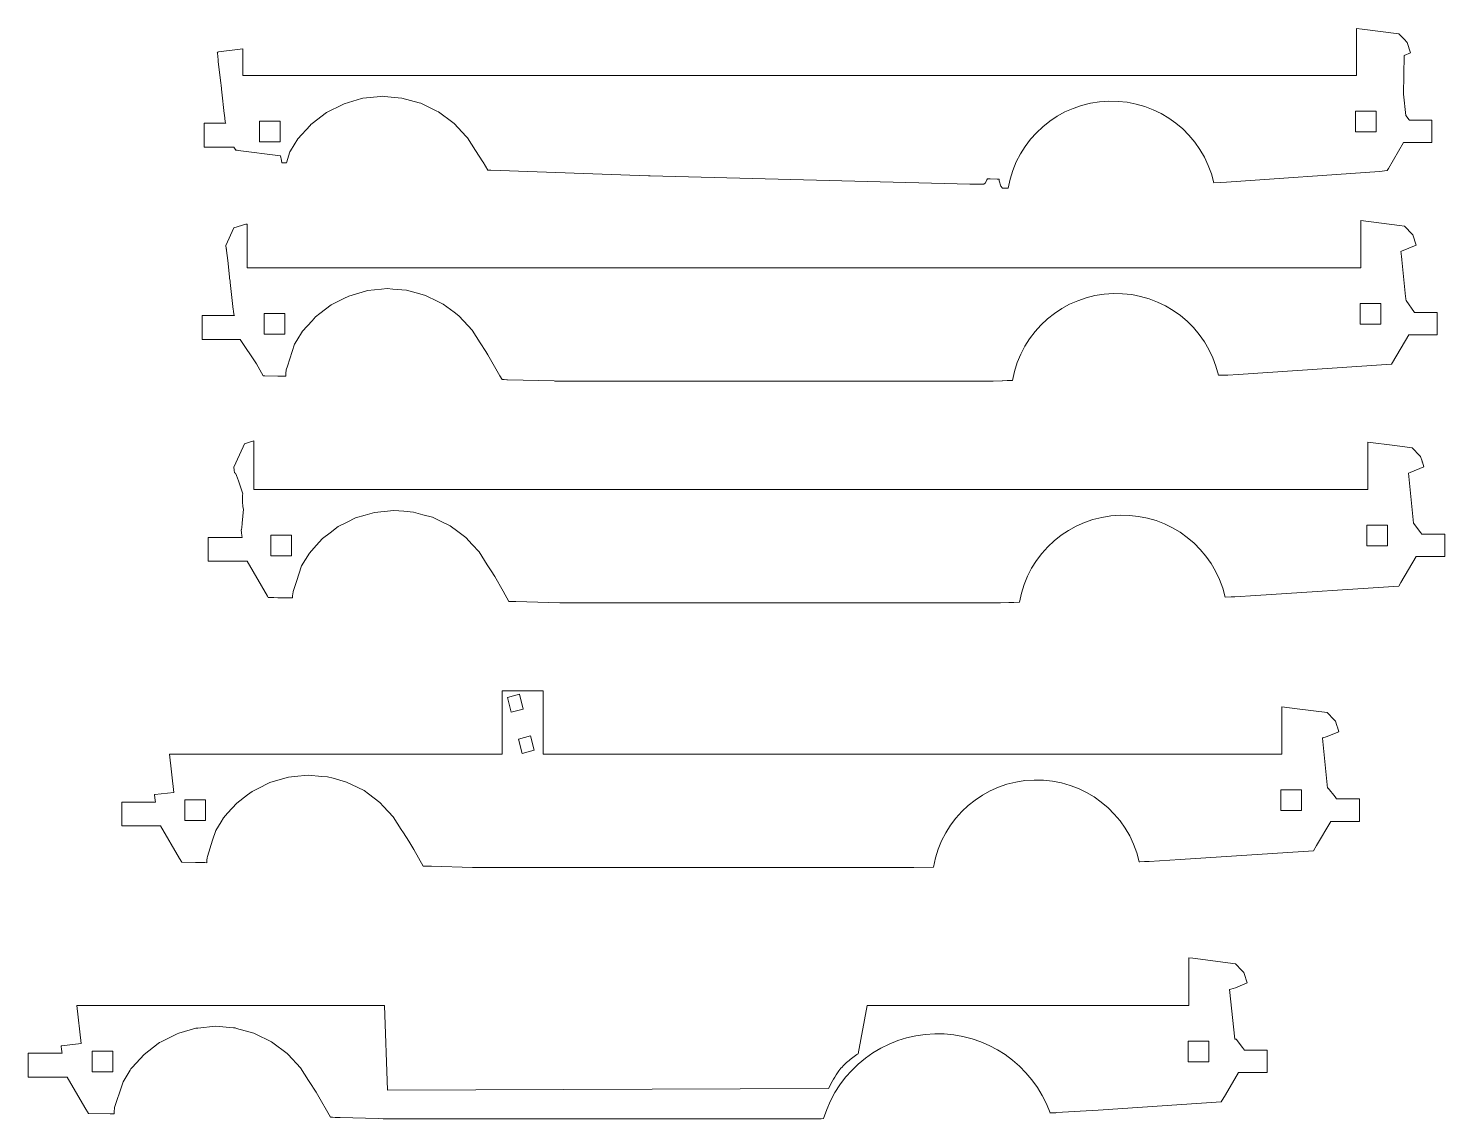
# Model space of a CAD drawing. Header units: millimetres. Extents: x -3396 to 75, y -180 to 2055.
# Drawn here: x -1298.6 to -955.2, y 1790.5 to 2054.8 of the extents above; entities that cross this region are included whole.
import ezdxf

# ---------------------------------------------------------------- set-up
doc = ezdxf.new("R2010")
doc.units = ezdxf.units.MM

msp = doc.modelspace()

# ---------------------------------------------------------------- linework, layer by layer
at = {"color": 7, "linetype": 'Continuous', "lineweight": 15}
for p, q in [((-976.62, 2043.4), (-976.62, 2054.81)), ((-976.62, 2054.81), (-975.2, 2054.63)), ((-966.32, 2053.49), (-975.2, 2054.63)), ((-965.06, 2052.2), (-966.32, 2053.49)), ((-964.28, 2051.4), (-965.06, 2052.2)), ((-964.28, 2051.4), (-964.13, 2050.91)), ((-963.65, 2049.36), (-964.13, 2050.91)), ((-1252.66, 2049.05), (-1252.77, 2048.81)), ((-1252.76, 2048.77), (-1252.77, 2048.81)), ((-1252.76, 2048.77), (-1252.67, 2047.96)), ((-1252.67, 2047.96), (-1252.58, 2047.21)), ((-1252.66, 2049.05), (-1252.5, 2049.1)), ((-1252.58, 2047.21), (-1252.58, 2047.17)), ((-1252.58, 2047.17), (-1252.54, 2046.81)), ((-1252.54, 2046.81), (-1251.93, 2041.51)), ((-1252.5, 2049.1), (-1246.62, 2049.83)), ((-1246.62, 2049.83), (-1246.62, 2043.4)), ((-965.16, 2038.87), (-965.04, 2048.22)), ((-965.04, 2048.22), (-963.49, 2048.87)), ((-963.49, 2048.87), (-963.65, 2049.36)), ((-1246.62, 2043.4), (-976.62, 2043.4)), ((-1251.93, 2041.51), (-1251.87, 2041.01)), ((-1251.87, 2041.01), (-1251.86, 2040.97)), ((-1251.86, 2040.97), (-1251.77, 2040.19)), ((-1251.77, 2040.19), (-1251.77, 2040.14)), ((-1251.76, 2040.09), (-1251.77, 2040.14)), ((-1251.76, 2040.09), (-1251.67, 2039.3)), ((-1251.67, 2039.3), (-1251.08, 2034.18)), ((-1226.28, 2034.4), (-1222.37, 2036.38)), ((-1222.37, 2036.38), (-1222.04, 2036.54)), ((-1222.04, 2036.54), (-1217.84, 2037.76)), ((-1217.84, 2037.76), (-1217.48, 2037.86)), ((-1217.48, 2037.86), (-1213.14, 2038.29)), ((-1213.14, 2038.29), (-1212.75, 2038.33)), ((-1212.75, 2038.33), (-1212.35, 2038.3)), ((-1212.35, 2038.3), (-1208.01, 2037.92)), ((-1208.01, 2037.92), (-1203.84, 2036.77)), ((-1203.84, 2036.77), (-1203.43, 2036.65)), ((-1203.43, 2036.65), (-1199.55, 2034.76)), ((-964.62, 2033.71), (-965.16, 2038.87)), ((-1251.08, 2034.18), (-1251.04, 2033.79)), ((-1251.04, 2033.79), (-1250.95, 2033.04)), ((-1250.95, 2033.04), (-1250.94, 2032.98)), ((-1250.94, 2032.98), (-1250.85, 2032.19)), ((-1229.79, 2031.72), (-1226.28, 2034.4)), ((-1199.55, 2034.76), (-1199.16, 2034.57)), ((-1199.16, 2034.57), (-1195.71, 2032.01)), ((-971.81, 2034.74), (-976.81, 2034.74)), ((-976.81, 2034.74), (-976.81, 2029.74)), ((-971.81, 2029.74), (-971.81, 2034.74)), ((-963.78, 2032.63), (-964.62, 2033.71)), ((-1255.99, 2031.8), (-1255.99, 2026.03)), ((-1255.99, 2031.8), (-1250.73, 2031.8)), ((-1250.85, 2032.19), (-1250.85, 2032.14)), ((-1250.84, 2032.13), (-1250.85, 2032.14)), ((-1250.84, 2032.13), (-1250.73, 2031.8)), ((-1237.52, 2032.31), (-1242.52, 2032.31)), ((-1242.52, 2032.31), (-1242.52, 2027.31)), ((-1237.52, 2027.31), (-1237.52, 2032.31)), ((-1233.24, 2028), (-1230.28, 2031.27)), ((-1230.28, 2031.27), (-1230.06, 2031.52)), ((-1230.06, 2031.52), (-1229.79, 2031.72)), ((-1195.71, 2032.01), (-1195.34, 2031.74)), ((-1195.34, 2031.74), (-1192.43, 2028.6)), ((-976.81, 2029.74), (-971.81, 2029.74)), ((-963.74, 2032.57), (-963.78, 2032.63)), ((-963.26, 2032.57), (-963.74, 2032.57)), ((-963.26, 2032.57), (-958.36, 2032.57)), ((-958.36, 2027.12), (-958.36, 2032.57)), ((-1255.99, 2026.03), (-1248.77, 2026.03)), ((-1248.28, 2025.29), (-1248.77, 2026.03)), ((-1242.52, 2027.31), (-1237.52, 2027.31)), ((-1235.03, 2025.09), (-1233.24, 2028)), ((-1192.43, 2028.6), (-1192.12, 2028.26)), ((-1192.12, 2028.26), (-1190.17, 2025.16)), ((-968.84, 2020.86), (-965.16, 2027.12)), ((-958.36, 2027.12), (-965.16, 2027.12)), ((-1248.28, 2025.29), (-1247.97, 2025.27)), ((-1247.97, 2025.27), (-1247.69, 2025.22)), ((-1247.69, 2025.22), (-1237.43, 2023.92)), ((-1237.21, 2022.8), (-1237.43, 2023.92)), ((-1237.21, 2022.8), (-1237.12, 2022.21)), ((-1235.16, 2024.89), (-1236.03, 2022.18)), ((-1235.16, 2024.89), (-1235.03, 2025.09)), ((-1190.17, 2025.16), (-1188.37, 2022.45)), ((-1236.65, 2022.2), (-1237.12, 2022.21)), ((-1236.03, 2022.18), (-1236.65, 2022.2)), ((-1188.37, 2022.45), (-1188.29, 2022.33)), ((-1188.29, 2022.33), (-1187.21, 2020.41)), ((-1186.43, 2020.39), (-1187.21, 2020.41)), ((-1148.24, 2019.05), (-1186.43, 2020.39)), ((-971, 2020.1), (-1008.08, 2017.5)), ((-971, 2020.1), (-969.14, 2020.32)), ((-969.14, 2020.32), (-968.84, 2020.86)), ((-1147.8, 2019.04), (-1148.24, 2019.05)), ((-1070.36, 2017.06), (-1147.8, 2019.04)), ((-1070.36, 2017.06), (-1069.6, 2017.04)), ((-1067.02, 2016.99), (-1069.6, 2017.04)), ((-1066.92, 2016.99), (-1067.02, 2016.99)), ((-1066.92, 2016.99), (-1066.5, 2017.39)), ((-1066.5, 2017.39), (-1066.23, 2018.12)), ((-1066.23, 2018.12), (-1066.08, 2018.33)), ((-1066.08, 2018.33), (-1065.41, 2018.34)), ((-1065.41, 2018.34), (-1063.69, 2018.24)), ((-1063.24, 2018.22), (-1063.69, 2018.24)), ((-1063.19, 2017.87), (-1063.24, 2018.22)), ((-1063.19, 2017.87), (-1062.8, 2016.52)), ((-1062.38, 2016.02), (-1062.8, 2016.52)), ((-1061.16, 2016.06), (-1062.38, 2016.02)), ((-1061.16, 2016.06), (-1061.06, 2016.06)), ((-1008.08, 2017.5), (-1011.17, 2017.33)), ((-1248.73, 2006.42), (-1250.69, 2002.18)), ((-1245.85, 2007.32), (-1248.73, 2006.42)), ((-1245.53, 2007.36), (-1245.85, 2007.32)), ((-1245.53, 2007.36), (-1245.53, 1996.77)), ((-975.53, 1996.77), (-975.53, 2008.21)), ((-966.18, 2007.01), (-975.53, 2008.21)), ((-964.97, 2006.86), (-966.18, 2007.01)), ((-962.99, 2004.82), (-964.97, 2006.86)), ((-1250.69, 2002.18), (-1250.6, 2001.41)), ((-965.66, 2000.77), (-962.15, 2002.23)), ((-962.94, 2004.76), (-962.99, 2004.82)), ((-962.56, 2003.53), (-962.94, 2004.76)), ((-962.55, 2003.5), (-962.56, 2003.53)), ((-962.54, 2003.46), (-962.55, 2003.5)), ((-962.15, 2002.23), (-962.54, 2003.46)), ((-1250.6, 2001.41), (-1250.59, 2001.33)), ((-1250.59, 2001.33), (-1250.58, 2001.25)), ((-1250.58, 2001.25), (-1250.55, 2000.98)), ((-1250.55, 2000.98), (-1250.26, 1998.5)), ((-1250.26, 1998.5), (-1249.81, 1994.6)), ((-965.82, 2000.72), (-965.66, 2000.77)), ((-965.77, 2000.23), (-965.82, 2000.72)), ((-965.75, 2000.05), (-965.77, 2000.23)), ((-965.7, 1999.61), (-965.75, 2000.05)), ((-965.6, 1998.66), (-965.7, 1999.61)), ((-964.69, 1989.82), (-965.6, 1998.66)), ((-1245.53, 1996.77), (-975.53, 1996.77)), ((-1249.81, 1994.6), (-1249.78, 1994.34)), ((-1249.78, 1994.34), (-1249.78, 1994.26)), ((-1249.78, 1994.26), (-1249.69, 1993.51)), ((-1249.69, 1993.51), (-1249.65, 1993.17)), ((-1249.65, 1993.17), (-1249.15, 1988.86)), ((-1212.99, 1991.56), (-1211.62, 1991.7)), ((-1211.62, 1991.7), (-1210.23, 1991.58)), ((-1249.15, 1988.86), (-1248.9, 1986.68)), ((-1225.16, 1987.77), (-1222.11, 1989.3)), ((-1222.11, 1989.3), (-1220.91, 1989.91)), ((-1220.91, 1989.91), (-1217.66, 1990.85)), ((-1217.66, 1990.85), (-1216.35, 1991.23)), ((-1216.35, 1991.23), (-1212.99, 1991.56)), ((-1210.23, 1991.58), (-1206.88, 1991.29)), ((-1206.88, 1991.29), (-1203.66, 1990.4)), ((-1203.66, 1990.4), (-1202.3, 1990.02)), ((-1202.3, 1990.02), (-1199.31, 1988.56)), ((-1199.31, 1988.56), (-1198.03, 1987.94)), ((-964.63, 1989.32), (-964.69, 1989.82)), ((-964.61, 1989.11), (-964.63, 1989.32)), ((-964.58, 1988.82), (-964.61, 1989.11)), ((-962.51, 1985.93), (-964.58, 1988.82)), ((-1256.48, 1985.17), (-1256.48, 1979.4)), ((-1248.63, 1985.17), (-1256.48, 1985.17)), ((-1248.9, 1986.68), (-1248.86, 1986.35)), ((-1248.86, 1986.35), (-1248.85, 1986.27)), ((-1248.85, 1986.27), (-1248.77, 1985.51)), ((-1248.77, 1985.51), (-1248.65, 1985.23)), ((-1248.65, 1985.23), (-1248.63, 1985.17)), ((-1236.42, 1985.68), (-1241.42, 1985.68)), ((-1241.42, 1985.68), (-1241.42, 1980.68)), ((-1236.42, 1980.68), (-1236.42, 1985.68)), ((-1229.81, 1983.91), (-1228.93, 1984.89)), ((-1228.93, 1984.89), (-1227.88, 1985.69)), ((-1227.88, 1985.69), (-1225.16, 1987.77)), ((-1198.03, 1987.94), (-1195.37, 1985.96)), ((-1195.37, 1985.96), (-1194.22, 1985.1)), ((-1194.22, 1985.1), (-1191.97, 1982.68)), ((-970.71, 1988.1), (-975.71, 1988.1)), ((-975.71, 1988.1), (-975.71, 1983.1)), ((-970.71, 1983.1), (-970.71, 1988.1)), ((-962.2, 1985.93), (-962.51, 1985.93)), ((-957.06, 1985.93), (-962.2, 1985.93)), ((-957.06, 1980.49), (-957.06, 1985.93)), ((-1233.5, 1979.11), (-1232.11, 1981.37)), ((-1232.11, 1981.37), (-1229.81, 1983.91)), ((-1191.97, 1982.68), (-1190.99, 1981.62)), ((-1190.99, 1981.62), (-1189.04, 1978.53)), ((-975.71, 1983.1), (-970.71, 1983.1)), ((-1256.48, 1979.4), (-1247.25, 1979.4)), ((-1247.25, 1979.4), (-1243.31, 1973.43)), ((-1241.42, 1980.68), (-1236.42, 1980.68)), ((-1235.77, 1972.89), (-1234.03, 1978.25)), ((-1234.03, 1978.25), (-1233.5, 1979.11)), ((-1189.04, 1978.53), (-1187.66, 1976.44)), ((-967.88, 1973.77), (-963.92, 1980.49)), ((-963.92, 1980.49), (-957.06, 1980.49)), ((-1187.66, 1976.44), (-1187.16, 1975.69)), ((-1187.16, 1975.69), (-1184.24, 1970.53)), ((-1243.31, 1973.43), (-1241.65, 1970.56)), ((-1236.2, 1971.05), (-1236.19, 1971.16)), ((-1236.2, 1970.54), (-1236.2, 1971.05)), ((-1236.19, 1971.16), (-1236.05, 1972.01)), ((-1236.05, 1972.01), (-1235.77, 1972.89)), ((-1005.24, 1970.92), (-968.12, 1973.36)), ((-968.12, 1973.36), (-967.88, 1973.77)), ((-1241.65, 1970.56), (-1241.24, 1970.56)), ((-1241.24, 1970.56), (-1238.07, 1970.51)), ((-1238.07, 1970.51), (-1237.26, 1970.49)), ((-1237.26, 1970.49), (-1236.2, 1970.48)), ((-1236.2, 1970.48), (-1236.2, 1970.54)), ((-1184.24, 1970.53), (-1183.74, 1969.64)), ((-1183.74, 1969.64), (-1183.31, 1969.64)), ((-1183.31, 1969.64), (-1183.24, 1969.64)), ((-1183.24, 1969.64), (-1182.55, 1969.62)), ((-1182.55, 1969.62), (-1182.54, 1969.62)), ((-1182.54, 1969.62), (-1182.4, 1969.62)), ((-1182.4, 1969.62), (-1171.1, 1969.31)), ((-1171.1, 1969.31), (-1170.95, 1969.3)), ((-1170.95, 1969.3), (-1064.74, 1969.3)), ((-1064.74, 1969.3), (-1064.68, 1969.3)), ((-1064.68, 1969.3), (-1062.47, 1969.36)), ((-1062.47, 1969.36), (-1062.41, 1969.36)), ((-1062.41, 1969.36), (-1062.38, 1969.36)), ((-1062.38, 1969.36), (-1061.28, 1969.39)), ((-1061.28, 1969.39), (-1059.97, 1969.42)), ((-1010.07, 1970.7), (-1008.66, 1970.73)), ((-1008.66, 1970.73), (-1007.77, 1970.76)), ((-1007.77, 1970.76), (-1007.75, 1970.76)), ((-1007.75, 1970.76), (-1005.24, 1970.92)), ((-1246.16, 1954.1), (-1246.49, 1953.38)), ((-1245.73, 1954.24), (-1246.16, 1954.1)), ((-1245.24, 1954.39), (-1245.73, 1954.24)), ((-1243.88, 1954.8), (-1245.24, 1954.39)), ((-1243.88, 1954.8), (-1243.88, 1943)), ((-973.88, 1943), (-973.88, 1954.48)), ((-967.33, 1953.64), (-973.88, 1954.48)), ((-1246.49, 1953.38), (-1248.76, 1948.42)), ((-963.09, 1953.09), (-967.33, 1953.64)), ((-961.23, 1951.18), (-963.09, 1953.09)), ((-961.05, 1951), (-961.23, 1951.18)), ((-960.69, 1949.84), (-961.05, 1951)), ((-1248.76, 1948.42), (-1248.68, 1947.66)), ((-1248.68, 1947.66), (-1248.67, 1947.6)), ((-1248.67, 1947.6), (-1248.62, 1947.13)), ((-1248.62, 1947.13), (-1248.6, 1947.02)), ((-1248.6, 1947.02), (-1248.44, 1946.96)), ((-1248.44, 1946.96), (-1248.39, 1946.92)), ((-964.02, 1946.95), (-963.54, 1947.1)), ((-963.54, 1947.1), (-960.26, 1948.47)), ((-960.66, 1949.73), (-960.69, 1949.84)), ((-960.62, 1949.62), (-960.66, 1949.73)), ((-960.26, 1948.47), (-960.62, 1949.62)), ((-1248.39, 1946.92), (-1248.3, 1946.77)), ((-1248.3, 1946.77), (-1248.1, 1946.36)), ((-1248.1, 1946.36), (-1247.6, 1945.07)), ((-1247.6, 1945.07), (-1246.59, 1941.96)), ((-962.76, 1934.82), (-964.02, 1946.95)), ((-1246.66, 1941.11), (-1246.69, 1940.01)), ((-1246.64, 1941.61), (-1246.66, 1941.11)), ((-1246.59, 1941.96), (-1246.64, 1941.61)), ((-1243.88, 1943), (-973.88, 1943)), ((-1246.45, 1938.26), (-1246.73, 1934.87)), ((-1246.69, 1940.01), (-1246.56, 1938.91)), ((-1246.56, 1938.91), (-1246.51, 1938.5)), ((-1246.51, 1938.5), (-1246.45, 1938.26)), ((-1219.24, 1936.14), (-1216.92, 1936.81)), ((-1216.92, 1936.81), (-1214.67, 1937.46)), ((-1214.67, 1937.46), (-1212.29, 1937.7)), ((-1212.29, 1937.7), (-1209.94, 1937.93)), ((-1209.94, 1937.93), (-1207.57, 1937.73)), ((-1207.57, 1937.73), (-1205.2, 1937.52)), ((-1205.2, 1937.52), (-1202.93, 1936.89)), ((-1202.93, 1936.89), (-1200.62, 1936.26)), ((-1246.93, 1933.23), (-1246.95, 1933.19)), ((-1246.91, 1933.35), (-1246.93, 1933.23)), ((-1246.86, 1933.71), (-1246.91, 1933.35)), ((-1246.73, 1934.87), (-1246.86, 1933.71)), ((-1225.41, 1932.53), (-1223.48, 1934)), ((-1223.48, 1934), (-1221.32, 1935.09)), ((-1221.32, 1935.09), (-1219.24, 1936.14)), ((-1200.62, 1936.26), (-1198.51, 1935.23)), ((-1198.51, 1935.23), (-1196.35, 1934.17)), ((-1196.35, 1934.17), (-1194.48, 1932.78)), ((-969.07, 1934.34), (-974.07, 1934.34)), ((-974.07, 1934.34), (-974.07, 1929.34)), ((-969.07, 1929.34), (-969.07, 1934.34)), ((-960.98, 1932.53), (-962.76, 1934.82)), ((-1254.97, 1931.4), (-1254.97, 1925.63)), ((-1246.78, 1931.4), (-1254.97, 1931.4)), ((-1246.95, 1933.19), (-1247.01, 1933.14)), ((-1247.01, 1933.14), (-1247.01, 1933.12)), ((-1247.01, 1933.12), (-1246.94, 1932.57)), ((-1246.94, 1932.57), (-1246.94, 1932.55)), ((-1246.94, 1932.55), (-1246.85, 1931.75)), ((-1246.85, 1931.75), (-1246.78, 1931.42)), ((-1246.78, 1931.42), (-1246.78, 1931.4)), ((-1234.78, 1931.92), (-1239.78, 1931.92)), ((-1239.78, 1931.92), (-1239.78, 1926.92)), ((-1234.78, 1926.92), (-1234.78, 1931.92)), ((-1228.8, 1929.42), (-1227.25, 1931.12)), ((-1227.25, 1931.12), (-1225.41, 1932.53)), ((-1194.48, 1932.78), (-1192.54, 1931.34)), ((-1192.54, 1931.34), (-1190.97, 1929.64)), ((-960.72, 1932.17), (-960.98, 1932.53)), ((-960.58, 1932.17), (-960.72, 1932.17)), ((-955.21, 1932.17), (-960.58, 1932.17)), ((-955.21, 1926.72), (-955.21, 1932.17)), ((-1239.78, 1926.92), (-1234.78, 1926.92)), ((-1231.43, 1925.99), (-1230.44, 1927.6)), ((-1230.44, 1927.6), (-1228.8, 1929.42)), ((-1190.97, 1929.64), (-1189.31, 1927.86)), ((-1189.31, 1927.86), (-1187.36, 1924.77)), ((-974.07, 1929.34), (-969.07, 1929.34)), ((-965.83, 1920.45), (-962.14, 1926.72)), ((-962.14, 1926.72), (-955.21, 1926.72)), ((-1254.97, 1925.63), (-1245.54, 1925.63)), ((-1245.54, 1925.63), (-1240.62, 1917.17)), ((-1233.59, 1920.66), (-1232.35, 1924.49)), ((-1232.35, 1924.49), (-1231.43, 1925.99)), ((-1187.36, 1924.77), (-1186.4, 1923.3)), ((-1186.4, 1923.3), (-1185.49, 1921.93)), ((-1234.38, 1918.24), (-1233.59, 1920.66)), ((-1185.49, 1921.93), (-1183.44, 1918.32)), ((-1001.03, 1917.31), (-966.33, 1919.59)), ((-966.33, 1919.59), (-965.83, 1920.45)), ((-1240.62, 1917.17), (-1240.41, 1916.8)), ((-1240.41, 1916.8), (-1239.09, 1916.78)), ((-1239.09, 1916.78), (-1238.12, 1916.77)), ((-1238.12, 1916.77), (-1235.86, 1916.73)), ((-1235.86, 1916.73), (-1235.28, 1916.72)), ((-1235.28, 1916.72), (-1234.53, 1916.71)), ((-1234.53, 1917.29), (-1234.47, 1917.64)), ((-1234.53, 1916.92), (-1234.53, 1917.29)), ((-1234.53, 1916.71), (-1234.53, 1916.92)), ((-1234.47, 1917.64), (-1234.38, 1918.24)), ((-1183.44, 1918.32), (-1182.06, 1915.88)), ((-1008.43, 1916.93), (-1006.95, 1916.97)), ((-1006.95, 1916.97), (-1006.13, 1916.99)), ((-1006.13, 1916.99), (-1006.07, 1916.99)), ((-1006.07, 1916.99), (-1001.03, 1917.31)), ((-1182.06, 1915.88), (-1181.76, 1915.87)), ((-1181.76, 1915.87), (-1181.56, 1915.87)), ((-1181.56, 1915.87), (-1180.89, 1915.86)), ((-1180.89, 1915.86), (-1180.86, 1915.86)), ((-1180.86, 1915.86), (-1180.37, 1915.85)), ((-1180.37, 1915.85), (-1169.77, 1915.55)), ((-1169.77, 1915.55), (-1169.27, 1915.54)), ((-1169.27, 1915.54), (-1063.06, 1915.54)), ((-1063.06, 1915.54), (-1062.93, 1915.54)), ((-1062.93, 1915.54), (-1060.86, 1915.59)), ((-1060.86, 1915.59), (-1060.73, 1915.6)), ((-1060.73, 1915.6), (-1060.67, 1915.6)), ((-1060.67, 1915.6), (-1059.64, 1915.62)), ((-1059.64, 1915.62), (-1058.32, 1915.66)), ((-1183.73, 1894.18), (-1173.76, 1894.18)), ((-1183.73, 1878.81), (-1183.73, 1894.18)), ((-1182.45, 1892.57), (-1179.55, 1893.34)), ((-1181.5, 1889), (-1182.45, 1892.57)), ((-1179.55, 1893.34), (-1178.6, 1889.77)), ((-1173.76, 1894.18), (-1173.76, 1878.81)), ((-1178.6, 1889.77), (-1181.5, 1889)), ((-994.73, 1878.81), (-994.73, 1890.32)), ((-990.98, 1889.84), (-994.73, 1890.32)), ((-983.69, 1888.9), (-990.98, 1889.84)), ((-981.97, 1887.13), (-983.69, 1888.9)), ((-981.66, 1886.81), (-981.97, 1887.13)), ((-981.32, 1885.74), (-981.66, 1886.81)), ((-981.26, 1885.54), (-981.32, 1885.74)), ((-981.2, 1885.35), (-981.26, 1885.54)), ((-980.87, 1884.28), (-981.2, 1885.35)), ((-1179.77, 1882.47), (-1176.87, 1883.24)), ((-1178.85, 1879.03), (-1179.77, 1882.47)), ((-1176.87, 1883.24), (-1175.95, 1879.8)), ((-984.86, 1882.73), (-984.71, 1882.75)), ((-984.86, 1882.73), (-983.6, 1870.6)), ((-984.71, 1882.75), (-983.92, 1883.01)), ((-983.92, 1883.01), (-980.87, 1884.28)), ((-1263.31, 1869.57), (-1264.37, 1878.81)), ((-1264.37, 1878.81), (-1183.73, 1878.81)), ((-1175.95, 1879.8), (-1178.85, 1879.03)), ((-1173.76, 1878.81), (-994.73, 1878.81)), ((-1243.01, 1870.46), (-1240.05, 1871.95)), ((-1240.05, 1871.95), (-1238.68, 1872.35)), ((-1238.68, 1872.35), (-1235.49, 1873.28)), ((-1235.49, 1873.28), (-1234.09, 1873.41)), ((-1234.09, 1873.41), (-1230.76, 1873.74)), ((-1230.76, 1873.74), (-1227.4, 1873.45)), ((-1227.4, 1873.45), (-1226.02, 1873.34)), ((-1226.02, 1873.34), (-1224.69, 1872.97)), ((-1224.69, 1872.97), (-1221.44, 1872.07)), ((-1221.44, 1872.07), (-1220.21, 1871.47)), ((-1220.21, 1871.47), (-1217.17, 1869.98)), ((-1267.89, 1869.04), (-1267.99, 1868.95)), ((-1267.99, 1868.95), (-1267.98, 1868.8)), ((-1267.98, 1868.8), (-1267.93, 1868.38)), ((-1267.93, 1868.38), (-1267.92, 1868.31)), ((-1267.92, 1868.31), (-1267.83, 1867.56)), ((-1267.89, 1869.04), (-1263.31, 1869.57)), ((-1248.07, 1866.93), (-1245.44, 1868.94)), ((-1245.44, 1868.94), (-1244.29, 1869.81)), ((-1244.29, 1869.81), (-1243.01, 1870.46)), ((-1217.17, 1869.98), (-1216.09, 1869.18)), ((-1216.09, 1869.18), (-1213.35, 1867.15)), ((-989.92, 1870.15), (-994.92, 1870.15)), ((-994.92, 1870.15), (-994.92, 1865.15)), ((-989.92, 1865.15), (-989.92, 1870.15)), ((-983.6, 1870.6), (-983.45, 1870.62)), ((-981.8, 1868.49), (-983.45, 1870.62)), ((-981.43, 1867.98), (-981.8, 1868.49)), ((-1267.76, 1867.21), (-1275.96, 1867.21)), ((-1275.96, 1867.21), (-1275.96, 1861.44)), ((-1267.83, 1867.56), (-1267.77, 1867.25)), ((-1267.77, 1867.25), (-1267.76, 1867.21)), ((-1255.63, 1867.73), (-1260.63, 1867.73)), ((-1260.63, 1867.73), (-1260.63, 1862.73)), ((-1255.63, 1862.73), (-1255.63, 1867.73)), ((-1250.27, 1864.5), (-1248.07, 1866.93)), ((-1213.35, 1867.15), (-1212.45, 1866.17)), ((-1212.45, 1866.17), (-1210.13, 1863.67)), ((-994.92, 1865.15), (-989.92, 1865.15)), ((-975.86, 1867.98), (-981.43, 1867.98)), ((-975.86, 1862.53), (-975.86, 1867.98)), ((-1275.96, 1861.44), (-1266.52, 1861.44)), ((-1266.52, 1861.44), (-1261.93, 1853.53)), ((-1260.63, 1862.73), (-1255.63, 1862.73)), ((-1253.17, 1860.3), (-1251.85, 1862.45)), ((-1251.85, 1862.45), (-1251.25, 1863.41)), ((-1251.25, 1863.41), (-1250.27, 1864.5)), ((-1210.13, 1863.67), (-1208.18, 1860.58)), ((-986.28, 1856.7), (-982.85, 1862.53)), ((-982.85, 1862.53), (-975.86, 1862.53)), ((-1255.19, 1854.05), (-1253.91, 1858.01)), ((-1253.91, 1858.01), (-1253.17, 1860.3)), ((-1208.18, 1860.58), (-1207.63, 1859.74)), ((-1207.63, 1859.74), (-1206.3, 1857.74)), ((-1206.3, 1857.74), (-1205.14, 1855.68)), ((-1205.14, 1855.68), (-1202.88, 1851.69)), ((-1019.3, 1853.28), (-987.04, 1855.4)), ((-987.04, 1855.4), (-986.28, 1856.7)), ((-1261.93, 1853.53), (-1261.39, 1852.61)), ((-1261.39, 1852.61), (-1258.08, 1852.57)), ((-1258.08, 1852.57), (-1257.5, 1852.56)), ((-1257.5, 1852.56), (-1256.14, 1852.54)), ((-1256.14, 1852.54), (-1255.8, 1852.53)), ((-1255.8, 1852.53), (-1255.34, 1852.52)), ((-1255.34, 1853.1), (-1255.25, 1853.69)), ((-1255.34, 1852.88), (-1255.34, 1853.1)), ((-1255.34, 1852.52), (-1255.34, 1852.88)), ((-1255.25, 1853.69), (-1255.19, 1854.05)), ((-1202.88, 1851.69), (-1202.71, 1851.69)), ((-1202.71, 1851.69), (-1202.37, 1851.68)), ((-1202.37, 1851.68), (-1201.73, 1851.67)), ((-1201.73, 1851.67), (-1201.68, 1851.67)), ((-1201.68, 1851.67), (-1200.84, 1851.65)), ((-1200.84, 1851.65), (-1190.94, 1851.37)), ((-1190.94, 1851.37), (-1190.09, 1851.35)), ((-1190.09, 1851.35), (-1083.87, 1851.35)), ((-1083.87, 1851.35), (-1079.17, 1851.47)), ((-1029.27, 1852.74), (-1029.14, 1852.75)), ((-1029.14, 1852.75), (-1027.97, 1852.78)), ((-1027.97, 1852.78), (-1027.83, 1852.78)), ((-1027.83, 1852.78), (-1027.74, 1852.78)), ((-1027.74, 1852.78), (-1026.97, 1852.8)), ((-1026.97, 1852.8), (-1026.88, 1852.8)), ((-1026.88, 1852.8), (-1019.3, 1853.28)), ((-1017.22, 1817.92), (-1017.22, 1829.45)), ((-1016.28, 1829.33), (-1017.22, 1829.45)), ((-1005.94, 1828.01), (-1016.28, 1829.33)), ((-1004.35, 1826.36), (-1005.94, 1828.01)), ((-1005.94, 1822.21), (-1003.12, 1823.38)), ((-1003.91, 1825.91), (-1004.35, 1826.36)), ((-1003.6, 1824.92), (-1003.91, 1825.91)), ((-1003.51, 1824.64), (-1003.6, 1824.92)), ((-1003.43, 1824.37), (-1003.51, 1824.64)), ((-1003.12, 1823.38), (-1003.43, 1824.37)), ((-1007.35, 1821.81), (-1007.05, 1821.84)), ((-1007.35, 1821.81), (-1006.09, 1809.69)), ((-1007.05, 1821.84), (-1005.94, 1822.21)), ((-1286.86, 1817.92), (-1285.8, 1808.67)), ((-1286.86, 1817.92), (-1212.22, 1817.92)), ((-1211.53, 1797.34), (-1212.22, 1817.92)), ((-1095.22, 1817.92), (-1097.37, 1806.21)), ((-1095.22, 1817.92), (-1017.22, 1817.92)), ((-1266.35, 1809.12), (-1262.51, 1811.05)), ((-1262.51, 1811.05), (-1262.09, 1811.18)), ((-1262.09, 1811.18), (-1257.95, 1812.38)), ((-1257.95, 1812.38), (-1257.53, 1812.42)), ((-1257.53, 1812.42), (-1253.22, 1812.85)), ((-1253.22, 1812.85), (-1248.87, 1812.47)), ((-1248.87, 1812.47), (-1248.48, 1812.44)), ((-1248.48, 1812.44), (-1248.1, 1812.33)), ((-1248.1, 1812.33), (-1243.9, 1811.17)), ((-1243.9, 1811.17), (-1243.56, 1811)), ((-1243.56, 1811), (-1239.63, 1809.08)), ((-1006.09, 1809.69), (-1005.79, 1809.72)), ((-1005.79, 1809.71), (-1005.79, 1809.72)), ((-1004.26, 1807.74), (-1005.79, 1809.71)), ((-1298.59, 1806.31), (-1298.59, 1800.55)), ((-1290.39, 1806.31), (-1298.59, 1806.31)), ((-1290.53, 1808.13), (-1290.62, 1808.05)), ((-1290.62, 1808.05), (-1290.59, 1807.78)), ((-1290.59, 1807.78), (-1290.55, 1807.48)), ((-1290.55, 1807.48), (-1290.54, 1807.36)), ((-1290.54, 1807.36), (-1290.46, 1806.66)), ((-1285.8, 1808.67), (-1290.53, 1808.13)), ((-1290.46, 1806.66), (-1290.4, 1806.37)), ((-1290.4, 1806.37), (-1290.39, 1806.31)), ((-1278.12, 1806.83), (-1283.12, 1806.83)), ((-1283.12, 1806.83), (-1283.12, 1801.83)), ((-1278.12, 1801.83), (-1278.12, 1806.83)), ((-1270.53, 1806.04), (-1267.12, 1808.64)), ((-1267.12, 1808.64), (-1266.76, 1808.92)), ((-1266.76, 1808.92), (-1266.35, 1809.12)), ((-1239.63, 1809.08), (-1239.34, 1808.87)), ((-1239.34, 1808.87), (-1235.82, 1806.25)), ((-1235.82, 1806.25), (-1235.58, 1806)), ((-1012.41, 1809.25), (-1017.41, 1809.25)), ((-1017.41, 1809.25), (-1017.41, 1804.25)), ((-1012.41, 1804.25), (-1012.41, 1809.25)), ((-1003.78, 1807.08), (-1004.26, 1807.74)), ((-998.22, 1807.08), (-1003.78, 1807.08)), ((-998.22, 1806.86), (-998.22, 1807.08)), ((-998.22, 1801.63), (-998.22, 1806.86)), ((-1273.72, 1802.52), (-1273.39, 1802.87)), ((-1273.39, 1802.87), (-1270.53, 1806.04)), ((-1235.58, 1806), (-1232.59, 1802.77)), ((-1232.59, 1802.77), (-1230.64, 1799.68)), ((-1017.41, 1804.25), (-1012.41, 1804.25)), ((-1298.59, 1800.55), (-1289.15, 1800.55)), ((-1289.15, 1800.55), (-1284.87, 1793.18)), ((-1283.12, 1801.83), (-1278.12, 1801.83)), ((-1275.87, 1798.64), (-1275.63, 1799.4)), ((-1275.63, 1799.4), (-1273.91, 1802.2)), ((-1273.91, 1802.2), (-1273.72, 1802.52)), ((-1230.64, 1799.68), (-1230.5, 1799.47)), ((-1230.5, 1799.47), (-1228.77, 1796.84)), ((-1008.38, 1796.24), (-1005.2, 1801.63)), ((-1005.2, 1801.63), (-998.22, 1801.63)), ((-1277.66, 1793.15), (-1275.87, 1798.64)), ((-1228.77, 1796.84), (-1228.48, 1796.33)), ((-1228.48, 1796.33), (-1225.34, 1790.79)), ((-1104.56, 1797.79), (-1211.53, 1797.34)), ((-1009.39, 1794.5), (-1008.38, 1796.24)), ((-1284.87, 1793.18), (-1284.02, 1791.71)), ((-1277.81, 1792.2), (-1277.68, 1793.03)), ((-1277.68, 1793.03), (-1277.66, 1793.15)), ((-1049.35, 1791.91), (-1039.23, 1792.54)), ((-1039.23, 1792.54), (-1009.39, 1794.5)), ((-1284.02, 1791.71), (-1278.72, 1791.64)), ((-1278.72, 1791.64), (-1278.53, 1791.64)), ((-1278.53, 1791.64), (-1278.07, 1791.63)), ((-1278.07, 1791.63), (-1277.96, 1791.63)), ((-1277.96, 1791.63), (-1277.81, 1791.63)), ((-1277.81, 1792.13), (-1277.81, 1792.2)), ((-1277.81, 1791.63), (-1277.81, 1792.13)), ((-1225.34, 1790.79), (-1225.3, 1790.79)), ((-1225.3, 1790.79), (-1224.84, 1790.78)), ((-1224.84, 1790.78), (-1224.21, 1790.77)), ((-1224.21, 1790.77), (-1224.14, 1790.77)), ((-1224.14, 1790.77), (-1222.95, 1790.74)), ((-1222.95, 1790.74), (-1213.76, 1790.48)), ((-1213.76, 1790.48), (-1212.55, 1790.45)), ((-1212.55, 1790.45), (-1106.34, 1790.45)), ((-1106.34, 1790.45), (-1105.78, 1790.46)), ((-1050.9, 1791.87), (-1050.47, 1791.88)), ((-1050.47, 1791.88), (-1050.29, 1791.88)), ((-1050.29, 1791.88), (-1050.17, 1791.88)), ((-1050.17, 1791.88), (-1049.46, 1791.9)), ((-1049.46, 1791.9), (-1049.35, 1791.91))]:
    msp.add_line(p, q, dxfattribs=at)
for centre, radius, start, end in [((-1035.99, 2011.71), 25.45, 12.7592, 170.1684), ((-1034.89, 1965.08), 25.45, 12.7592, 170.1684), ((-1033.25, 1911.31), 25.45, 12.7592, 170.1684), ((-1054.09, 1847.12), 25.45, 12.7592, 170.1684), ((-1078.11, 1782.17), 28.89, 19.6099, 163.3158)]:
    msp.add_arc(centre, radius, start, end, dxfattribs=at)
msp.add_open_spline([(-1097.37, 1806.21), (-1098.25, 1805.61), (-1099.97, 1804.42), (-1102.58, 1801.68), (-1103.81, 1799.27), (-1104.56, 1797.79)], degree=3, knots=[0, 0, 0, 0, 0.283068, 0.559411, 1, 1, 1, 1], dxfattribs=at)

doc.saveas('drawing.dxf')
